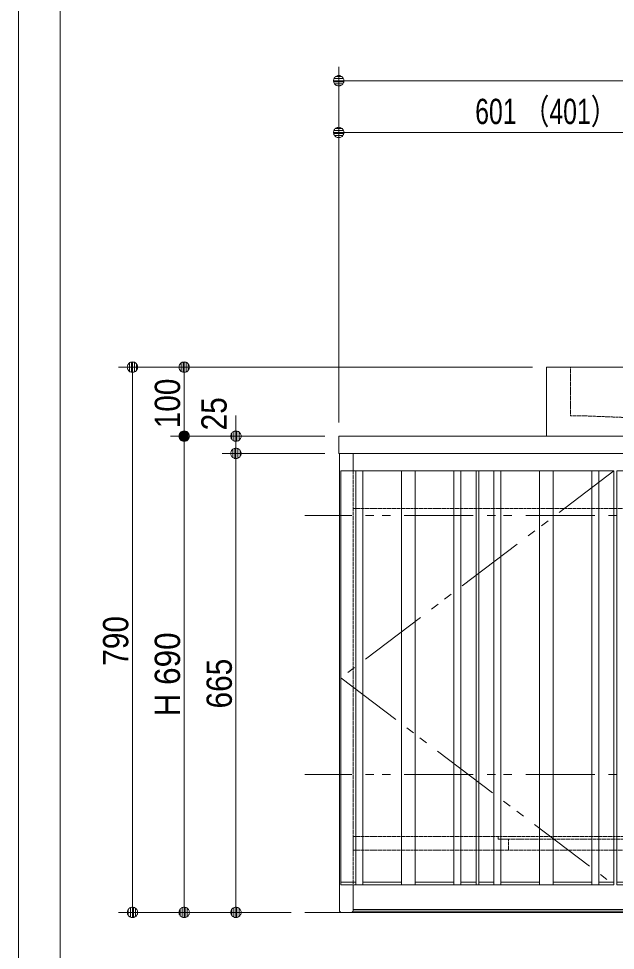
# Model space of a CAD drawing. Units: millimetres, scale not verified. Extents: x -6062 to 6062, y -3045 to 3045.
# Drawn here: x -5788 to -4922, y -2125 to -775 of the extents above; entities that cross this region are included whole.
import ezdxf
from ezdxf.enums import TextEntityAlignment as Align

# ---------------------------------------------------------------- set-up
doc = ezdxf.new("R2010")
doc.units = ezdxf.units.MM
doc.header["$LTSCALE"] = 20
doc.linetypes.add('DASHED1', pattern=[1.8, 1.2, -0.6])
doc.linetypes.add('DOUBLE_CHAIN1', pattern=[8.8, 5, -1, 0.6, -0.6, 0.6, -1])
for name, color, linetype, lineweight in [('0-0_1図面枠', 7, 'Continuous', 9), ('0-1_5ボウル・キャビネット', 7, 'Continuous', 9), ('0-2_2寸法-1', 7, 'Continuous', 9), ('0-3_0', 7, 'Continuous', 9), ('0-4_2寸法-2', 7, 'Continuous', 9)]:
    doc.layers.add(name, color=color, linetype=linetype, lineweight=lineweight)
doc.styles.add('ＭＳ Ｐゴシック', font='')
doc.styles.get('ＭＳ Ｐゴシック').set_extended_font_data('MS PGothic')

# ---------------------------------------------------------------- blocks, each defined once
blk = doc.blocks.new('グループ-2')
at = {"layer": '0-0_1図面枠'}
blk.add_lwpolyline([(-80000, 55400), (80000, 55400), (80000, -55400), (-80000, -55400)], close=True, dxfattribs=at)
blk = doc.blocks.new('図面枠')
at = {"layer": '0-0_1図面枠'}
blk.add_blockref('グループ-2', (0, 0), dxfattribs=at)
blk = doc.blocks.new('グループ-4')
at = {"layer": '0-0_1図面枠'}
blk.add_line((-78800, 41000), (-78800, -48600), dxfattribs=at)
blk = doc.blocks.new('_Dot')
at = {"layer": '0-3_0'}
for p, q in [((-10, 0), (-20, 0)), ((9.78, 2), (-9.78, 2)), ((7.99, 6), (-7.99, 6)), ((9.16, -3.98), (-9.16, -3.98)), ((6, -7.98), (-6, -7.98))]:
    blk.add_line(p, q, dxfattribs=at)
for points in [[(10, 0), (9.92, 1.25), (9.69, 2.49), (9.3, 3.68), (8.76, 4.82), (8.09, 5.88), (7.29, 6.85), (6.37, 7.71), (5.36, 8.44), (4.26, 9.05), (3.09, 9.51), (1.87, 9.82), (0.63, 9.98), (-0.63, 9.98), (-1.87, 9.82), (-3.09, 9.51), (-4.26, 9.05), (-5.36, 8.44), (-6.37, 7.71), (-7.29, 6.85), (-8.09, 5.88), (-8.76, 4.82), (-9.3, 3.68), (-9.69, 2.49), (-9.92, 1.25), (-10, 0), (0, 0)], [(-10, 0), (-9.92, -1.25), (-9.69, -2.49), (-9.3, -3.68), (-8.76, -4.82), (-8.09, -5.88), (-7.29, -6.85), (-6.37, -7.71), (-5.36, -8.44), (-4.26, -9.05), (-3.09, -9.51), (-1.87, -9.82), (-0.63, -9.98), (0.63, -9.98), (1.87, -9.82), (3.09, -9.51), (4.26, -9.05), (5.36, -8.44), (6.37, -7.71), (7.29, -6.85), (8.09, -5.88), (8.76, -4.82), (9.3, -3.68), (9.69, -2.49), (9.92, -1.25), (10, 0), (0, 0)]]:
    blk.add_lwpolyline(points, close=True, dxfattribs=at)
blk = doc.blocks.new('グループ-41')
at = {"layer": '0-1_5ボウル・キャビネット', "linetype": 'DASHED1'}
for p, q in [((-70300, -28600), (-70300, -40600)), ((-47100, -28600), (-47100, -40600)), ((-70300, -29700), (-47100, -29700)), ((-65800, -39600), (-51600, -39600))]:
    blk.add_line(p, q, dxfattribs=at)
for points in [[(-70300, -39600), (-65800, -39600), (-65800, -39280), (-66100, -39280), (-66100, -39200), (-70300, -39200)], [(-66100, -39200), (-51300, -39200), (-51300, -39280), (-66100, -39280)], [(-51300, -39280), (-51600, -39280), (-51600, -39600), (-47100, -39600), (-47100, -39200), (-51300, -39200)]]:
    blk.add_lwpolyline(points, close=True, dxfattribs=at)
blk = doc.blocks.new('グループ-42')
at = {"layer": '0-1_5ボウル・キャビネット'}
blk.add_line((-70300, -41360), (-47100, -41360), dxfattribs=at)
for points in [[(-70720, -27600), (-46680, -27600), (-46680, -28100), (-70720, -28100)], [(-70660, -28600), (-62740, -28600), (-62740, -40600), (-70660, -40600)], [(-62660, -28600), (-54740, -28600), (-54740, -40600), (-62660, -40600)], [(-46740, -40600), (-54660, -40600), (-54660, -28600), (-46740, -28600)]]:
    blk.add_lwpolyline(points, close=True, dxfattribs=at)
for points in [[(-70300, -28600), (-70300, -28100), (-70700, -28100), (-70700, -41360), (-70660, -41400), (-70340, -41400), (-70300, -41360), (-70300, -40600)], [(-47100, -28600), (-47100, -28100), (-46700, -28100), (-46700, -41360), (-46740, -41400), (-47060, -41400), (-47100, -41360), (-47100, -40600)]]:
    blk.add_lwpolyline(points, dxfattribs=at)
blk = doc.blocks.new('グループ-43')
at = {"layer": '0-1_5ボウル・キャビネット'}
for p, q in [((-70220, -28600), (-70220, -40600)), ((-70020, -28600), (-70020, -40600)), ((-68900, -28600), (-68900, -40600)), ((-68500, -28600), (-68500, -40600)), ((-67380, -28600), (-67380, -40600)), ((-67180, -28600), (-67180, -40600)), ((-66740, -28600), (-66740, -40600)), ((-66660, -28600), (-66660, -40600)), ((-66220, -28600), (-66220, -40600)), ((-66020, -28600), (-66020, -40600)), ((-64900, -28600), (-64900, -40600)), ((-64500, -28600), (-64500, -40600)), ((-63380, -28600), (-63380, -40600)), ((-63180, -28600), (-63180, -40600)), ((-62220, -28600), (-62220, -40600)), ((-62020, -28600), (-62020, -40600)), ((-60900, -28600), (-60900, -40600)), ((-60500, -28600), (-60500, -40600)), ((-59380, -28600), (-59380, -40600)), ((-59180, -28600), (-59180, -40600)), ((-58740, -28600), (-58740, -40600)), ((-58660, -28600), (-58660, -40600)), ((-58220, -28600), (-58220, -40600)), ((-58020, -28600), (-58020, -40600)), ((-56900, -28600), (-56900, -40600)), ((-56500, -28600), (-56500, -40600)), ((-55380, -28600), (-55380, -40600)), ((-55180, -28600), (-55180, -40600)), ((-54220, -28600), (-54220, -40600)), ((-54020, -28600), (-54020, -40600)), ((-52900, -28600), (-52900, -40600)), ((-52500, -28600), (-52500, -40600)), ((-51380, -28600), (-51380, -40600)), ((-51180, -28600), (-51180, -40600)), ((-50740, -28600), (-50740, -40600)), ((-50660, -28600), (-50660, -40600)), ((-50220, -28600), (-50220, -40600)), ((-50020, -28600), (-50020, -40600)), ((-48900, -28600), (-48900, -40600)), ((-48500, -28600), (-48500, -40600)), ((-47380, -28600), (-47380, -40600)), ((-47180, -28600), (-47180, -40600)), ((-70660, -40520), (-70220, -40520)), ((-70020, -40520), (-68900, -40520)), ((-68500, -40520), (-67380, -40520)), ((-67180, -40520), (-66740, -40520)), ((-66660, -40520), (-66220, -40520)), ((-66020, -40520), (-64900, -40520)), ((-64500, -40520), (-63380, -40520)), ((-63180, -40520), (-62740, -40520)), ((-62220, -40520), (-62660, -40520)), ((-60900, -40520), (-62020, -40520)), ((-59380, -40520), (-60500, -40520)), ((-58740, -40520), (-59180, -40520)), ((-58220, -40520), (-58660, -40520)), ((-56900, -40520), (-58020, -40520)), ((-55380, -40520), (-56500, -40520)), ((-54740, -40520), (-55180, -40520)), ((-54220, -40520), (-54660, -40520)), ((-52900, -40520), (-54020, -40520)), ((-51380, -40520), (-52500, -40520)), ((-50740, -40520), (-51180, -40520)), ((-50220, -40520), (-50660, -40520)), ((-48900, -40520), (-50020, -40520)), ((-47380, -40520), (-48500, -40520)), ((-46740, -40520), (-47180, -40520))]:
    blk.add_line(p, q, dxfattribs=at)
blk = doc.blocks.new('グループ-44')
at = {"layer": '0-1_5ボウル・キャビネット'}
blk.add_line((-70300, -41320), (-47100, -41320), dxfattribs=at)
for name in ['グループ-42', 'グループ-43', 'グループ-41']:
    blk.add_blockref(name, (0, 0), dxfattribs=at)
blk = doc.blocks.new('グループ-46')
at = {"layer": '0-1_5ボウル・キャビネット', "linetype": 'DASHED1'}
for p, q in [((-59415, -27255.9), (-59414.1, -27256.6)), ((-57985.9, -27256.6), (-57985, -27255.9)), ((-59387.5, -27314.8), (-59387.5, -27400))]:
    blk.add_line(p, q, dxfattribs=at)
at = {"layer": '0-1_5ボウル・キャビネット'}
blk.add_lwpolyline([(-64700, -25600), (-52700, -25600), (-52700, -27600), (-64700, -27600)], close=True, dxfattribs=at)
at = {"layer": '0-1_5ボウル・キャビネット', "linetype": 'DASHED1'}
for points in [[(-57751.4, -27168.8), (-57748, -27168.8), (-53728, -27008.9), (-53400, -27008.9), (-53400, -25600), (-64000, -25600), (-64000, -27008.9)], [(-64000, -27008.9), (-63672, -27008.9), (-59652, -27168.8), (-59648.6, -27168.8)], [(-59347.6, -27440), (-59345.2, -27440), (-59154.8, -27440), (-58245.2, -27440), (-58054.8, -27440), (-58052.4, -27440)], [(-58012.5, -27400), (-58012.5, -27331.3), (-58012.5, -27314.8)]]:
    blk.add_lwpolyline(points, dxfattribs=at)
for centre, radius, start, end in [((-59648.6, -27525.7), 356.9, 49.11249, 90), ((-59464.5, -27314.8), 77, 0, 49.11249), ((-57935.5, -27314.8), 77, 130.88751, 180), ((-57751.4, -27525.7), 356.9, 90, 130.88751), ((-59347.6, -27400), 40, 180, 270), ((-58052.4, -27400), 40, 270, 0)]:
    blk.add_arc(centre, radius, start, end, dxfattribs=at)

msp = doc.modelspace()

# ---------------------------------------------------------------- linework, layer by layer
at = {"layer": '0-1_5ボウル・キャビネット', "linetype": 'DOUBLE_CHAIN1'}
for p, q in [((-4072.5, -1495), (-5372.5, -1495)), ((-4072.5, -1870), (-5372.5, -1870))]:
    msp.add_line(p, q, dxfattribs=at)
at = {"layer": '0-1_5ボウル・キャビネット'}
msp.add_line((-5372.5, -2070), (-4072.5, -2070), dxfattribs=at)
at = {"layer": '0-1_5ボウル・キャビネット', "linetype": 'DOUBLE_CHAIN1'}
msp.add_lwpolyline([(-4924.5, -1430), (-5320.5, -1730), (-4924.5, -2030)], dxfattribs=at)
at = {"layer": '0-2_2寸法-1'}
for p, q in [((-5323.5, -920), (-5323.5, -845)), ((-4136.51, -865), (-5308.49, -865)), ((-5323.5, -1360), (-5323.5, -920)), ((-5308.49, -940), (-4737.51, -940)), ((-5567.5, -1280), (-5642.5, -1280)), ((-5042.5, -1280), (-5567.5, -1280)), ((-5622.5, -2054.99), (-5622.5, -1295.01)), ((-5547.5, -1295.01), (-5547.5, -1364.99)), ((-5343.5, -1380), (-5567.5, -1380)), ((-5492.5, -1380), (-5567.5, -1380)), ((-5547.5, -2054.99), (-5547.5, -1395.01)), ((-5343.5, -1405), (-5492.5, -1405)), ((-5472.5, -2054.99), (-5472.5, -1420.01)), ((-5567.5, -2070), (-5642.5, -2070)), ((-5492.5, -2070), (-5567.5, -2070)), ((-5392.5, -2070), (-5492.5, -2070))]:
    msp.add_line(p, q, dxfattribs=at)
at = {"layer": '0-4_2寸法-2'}
for p, q in [((-5472.5, -1364.99), (-5472.5, -1349.99)), ((-5343.5, -1380), (-5492.5, -1380)), ((-5472.5, -1405), (-5472.5, -1380)), ((-5343.5, -1405), (-5492.5, -1405)), ((-5472.5, -1420.01), (-5472.5, -1435.01))]:
    msp.add_line(p, q, dxfattribs=at)

# ---------------------------------------------------------------- block references
at = {"layer": '0-0_1図面枠', "xscale": 0.05, "yscale": 0.05}
for name in ['図面枠', 'グループ-4']:
    msp.add_blockref(name, (-1787.5, 0), dxfattribs=at)
at = {"layer": '0-1_5ボウル・キャビネット', "xscale": 0.05, "yscale": 0.05}
for name in ['グループ-46', 'グループ-44']:
    msp.add_blockref(name, (-1787.5, 0), dxfattribs=at)
at = {"layer": '0-2_2寸法-1', "xscale": 0.7503418, "yscale": 0.7503418}
for p, rotation in [((-5323.5, -865), 180), ((-5323.5, -940), 180), ((-5622.5, -1280), 90), ((-5547.5, -1280), 90), ((-5547.5, -1380), 270), ((-5547.5, -1380), 90), ((-5472.5, -1405), 90), ((-5622.5, -2070), 270), ((-5547.5, -2070), 270), ((-5472.5, -2070), 270)]:
    msp.add_blockref('_Dot', p, dxfattribs=dict(at, rotation=rotation))
at = {"layer": '0-4_2寸法-2', "xscale": 0.7503418, "yscale": 0.7503418}
for p, rotation in [((-5472.5, -1380), 270), ((-5472.5, -1405), 90)]:
    msp.add_blockref('_Dot', p, dxfattribs=dict(at, rotation=rotation))

# ---------------------------------------------------------------- texts
at = {"layer": '0-2_2寸法-1', "style": 'ＭＳ Ｐゴシック', "width": 0.75}
msp.add_text('601 （401）', height=36.66, dxfattribs=at).set_placement((-5125.7, -938.81), align=Align.BOTTOM_LEFT)
at = {"layer": '0-2_2寸法-1', "style": 'ＭＳ Ｐゴシック'}
for s, height, width, p in [('100', 36.66, 0.9, (-5542.54, -1368.61)), ('790', 36.66, 0.9, (-5617.54, -1712.67)), ('H 690', 36.69, 0.95, (-5542.54, -1785.99)), ('665', 36.66, 0.9, (-5467.44, -1774.49))]:
    msp.add_text(s, height=height, rotation=90, dxfattribs=dict(at, width=width)).set_placement(p, align=Align.BOTTOM_LEFT)
at = {"layer": '0-4_2寸法-2', "style": 'ＭＳ Ｐゴシック', "width": 0.9}
msp.add_text('25', height=36.66, rotation=90, dxfattribs=at).set_placement((-5474.98, -1371.59), align=Align.BOTTOM_LEFT)

doc.saveas('drawing.dxf')
